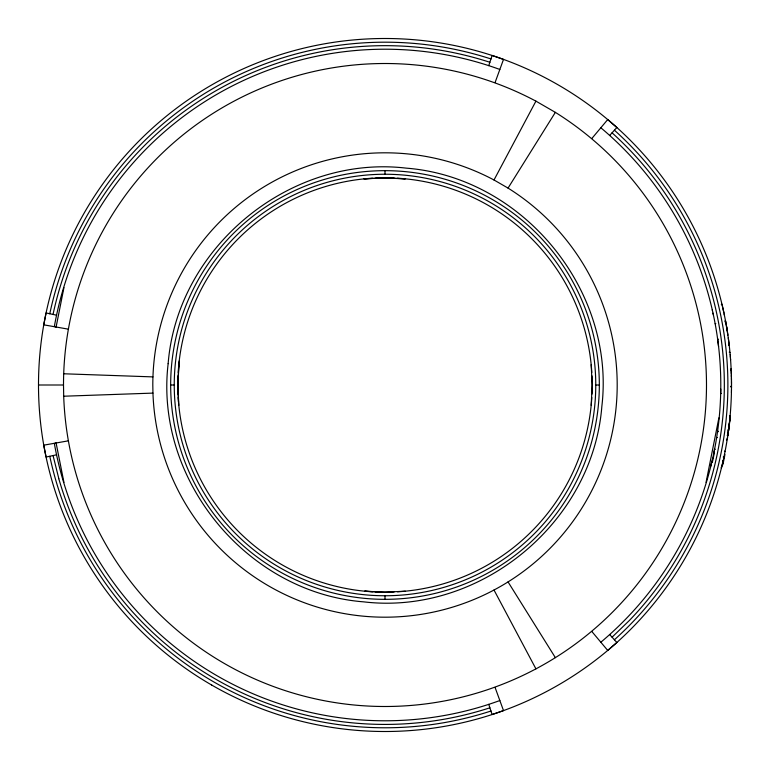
<?xml version="1.0" encoding="UTF-8"?>
<svg xmlns="http://www.w3.org/2000/svg" width="770" height="770" viewBox="0 0 770 770"><rect width="100%" height="100%" fill="white"/><g stroke="black" fill="none" stroke-linecap="round" stroke-linejoin="round"><path stroke-width="1.16" d="M731.5 385.568L731.5 386.184M731.49 387.724L731.49 386.858L730.826 386.848M731.462 389.88L731.452 390.486M720.759 389.033L720.672 393.499L721.346 393.518M731.433 391.612L731.423 392.363M178.813 364.691L177.812 385L178.505 401.892M591.187 405.309L592.188 385L591.187 364.691M179.218 360.947L177.812 385L178.813 405.309M730.056 416.551L730.143 415.675L729.469 415.617M730.143 415.675L729.787 419.371M730.027 416.907L729.613 421.113M729.893 418.312L729.979 417.436M729.719 420.074L729.806 419.198M729.71 420.199L729.007 426.493M729.354 423.49L728.795 428.236M729.036 426.224L729.142 425.348M727.939 429.65L728.603 429.737L728.969 426.763M728.343 431.681L728.555 430.112M727.746 435.839L728.507 430.459M727.159 435.271L727.823 435.368L727.997 434.145L728.208 432.673L727.544 432.576M727.592 436.908L727.477 437.668M716.658 437.495L717.313 437.601M727.236 439.169L726.582 439.064M726.437 439.959L727.188 439.516M725.042 451.576L724.454 451.076M56.008 327.481L63.939 287.605M706.061 482.395L718.891 417.889M713.819 453.01L714.599 449.16L715.253 449.285M723.02 461.201L722.857 461.904M721.933 465.869L721.413 467.996M488.758 65.652L492.078 55.459L503.513 59.396L495.062 82.592M555.363 112.362L508.046 188.092A232.194 232.194 0 0 1 501.097 586.086A232.194 232.194 0 0 1 152.951 393.104L152.806 385A232.194 232.194 0 0 1 494.003 179.988L535.93 101.139L555.363 112.362A321.494 321.494 0 0 1 545.747 663.422A321.494 321.494 0 0 1 63.698 396.223L63.506 385A321.494 321.494 0 0 1 535.93 101.139M591.861 138.475L607.722 119.562L616.857 127.502L609.686 135.462M612.073 637.194L629.254 620.591A339.378 339.378 0 0 0 612.063 132.825M721.298 304.371L721.952 304.217L722.395 306.085M56.556 454.81L46.075 457.043L43.765 445.166L68.078 440.883M724.859 321.013L725.494 320.792M715.147 323.718L715.802 323.592M725.022 321.879L725.677 321.754M717.65 339.262L718.314 339.175M728.545 345.326L729.209 345.249L729.007 343.536M729.267 352.188L729.979 352.593M363.902 178.89L385 177.812L405.309 178.813L380.775 177.86M364.691 178.813L385 177.812M405.309 591.187L385 592.188L364.691 591.187L380.775 592.14M730.47 369.167L731.125 368.945M730.509 370.043L731.173 370.014L731.25 371.949M63.698 396.223L152.951 393.104M38.51 385L63.198 385M170.671 385L174.241 385M595.759 385A210.759 210.759 0 0 1 279.625 567.519A210.759 210.759 0 0 1 279.625 202.481A210.759 210.759 0 0 1 595.759 385L599.329 385A214.33 214.33 0 0 0 277.835 199.382A214.33 214.33 0 0 0 277.835 570.618A214.33 214.33 0 0 0 599.329 385M730.826 386.271L731.5 386.271M63.698 373.777L152.951 376.896M727.785 430.815L728.449 430.902M717.592 431.2L718.256 431.287M717.524 431.662L718.189 431.749M727.477 433.058L728.141 433.144M68.078 329.117L43.765 324.834L46.075 312.957L56.556 315.19M723.242 457.034L723.896 457.168M494.003 179.988L508.046 188.092M609.686 634.538L616.857 642.498L607.722 650.438L591.861 631.525M508.046 581.908L555.363 657.647M494.003 590.013L535.93 668.861M495.062 687.408L503.513 710.604L492.078 714.541L488.758 704.348M58.847 478.738L53.063 455.561M722.529 306.662L722.78 307.75M712.269 309.858L712.394 310.406M722.915 308.327L723.925 312.928M713.01 313.149L713.145 313.814M713.29 314.468L713.395 314.978M724.185 314.199L724.387 315.171M56.008 442.519L63.939 482.395M725.513 320.897L726.023 323.66M725.956 323.294L726.514 326.432M726.485 326.259L726.822 328.28M726.582 326.827L727.111 330.012M727.092 329.935L727.9 335.191M728.266 337.809L728.988 343.382M717.727 339.83L718.564 346.481M730.162 354.633L730.21 355.163M730.307 356.327L730.364 356.953M730.412 357.598L730.461 358.262M730.528 359.128L730.595 359.965M731.269 372.488L731.317 373.825M731.346 374.759L731.385 376.164M731.394 376.366L731.404 377.011M731.423 377.647L731.471 380.245M731.471 380.803L731.481 381.439M731.481 381.824L731.5 383.633M731.5 383.989L731.5 384.48M385 170.671L385 174.241M385 595.759L385 599.329M600.841 127.772A335.787 335.787 0 0 1 600.841 642.228M499.846 700.536A335.787 335.787 0 0 1 54.314 443.308M54.314 326.692A335.787 335.787 0 0 1 499.846 69.464M614.422 130.207A342.794 342.794 0 0 1 614.402 639.783M491.067 710.989A342.794 342.794 0 0 1 49.79 456.312M49.771 313.785A342.794 342.794 0 0 1 491.067 58.982M489.884 707.803A339.378 339.378 0 0 1 58.828 478.815M53.034 314.449A339.378 339.378 0 0 1 489.922 62.293M591.803 397.512A207.188 207.188 0 0 1 397.512 591.812M394.105 591.986A207.188 207.188 0 0 1 375.895 591.986M372.488 591.812A207.188 207.188 0 0 1 178.188 397.512M178.014 394.105A207.188 207.188 0 0 1 178.014 375.895M178.188 372.488A207.188 207.188 0 0 1 372.488 178.197M375.895 178.014A207.188 207.188 0 0 1 394.105 178.014M397.512 178.197A207.188 207.188 0 0 1 591.803 372.488M591.986 375.895A207.188 207.188 0 0 1 591.986 394.105M729.912 419.438A14.765 0.76 -83 0 1 728.613 430.728M724.926 454.396A26.084 1.79 -74.8 0 1 722.78 464.811M723.194 460.749A26.613 1.174 -75.2 0 1 722.472 463.887M722.25 464.56A21.868 0.847 -75.4 0 1 721.942 465.821M723.261 460.614A26.064 1.078 -75.3 0 1 722.616 463.434M721.509 466.909A22.32 0.558 -75.8 0 1 721.259 467.948M714.387 452.269A25.121 1.665 -74.8 0 1 712.346 462.202M711.913 461.047A21.329 0.722 -75.6 0 1 710.604 466.514M168.149 363.642C154.366 479.777 247.055 592.707 363.642 601.851C479.777 615.634 592.707 522.946 601.851 406.358C615.634 290.223 522.946 177.292 406.358 168.149C290.223 154.366 177.292 247.055 168.149 363.642M211.75 685.079A346.5 346.5 0 0 0 731.5 385A346.5 346.5 0 0 0 211.75 84.921A346.5 346.5 0 0 0 211.75 685.079"/></g></svg>
